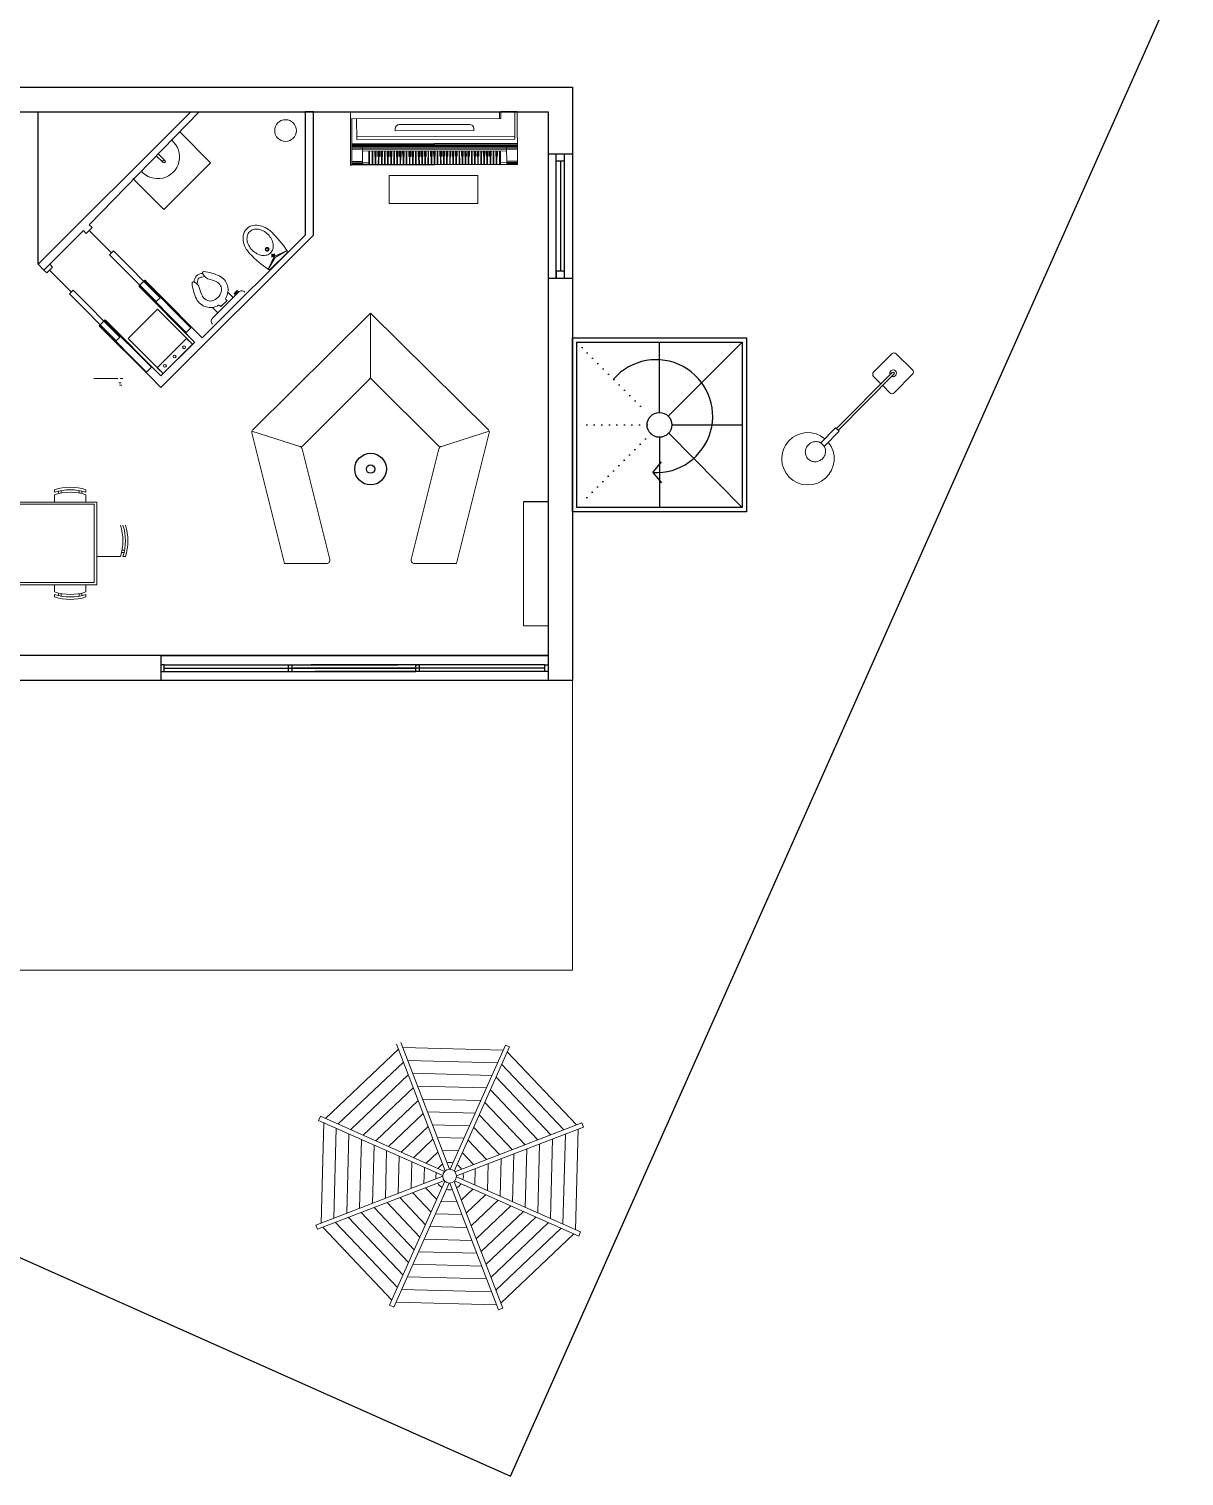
# Model space of a CAD drawing. Header units: inches. Extents: x 15 to 22798, y 21 to 21519.
# Drawn here: x 18609 to 20004, y 10128 to 11876 of the extents above; entities that cross this region are included whole.
import ezdxf

# ---------------------------------------------------------------- set-up
doc = ezdxf.new("R2010")
doc.units = ezdxf.units.IN
doc.header["$MEASUREMENT"] = 0
doc.linetypes.add('ACAD_ISO07W100', pattern=[3, 0, -3])
doc.layers.add('ARREDAMENTO', color=8, linetype='Continuous', lineweight=13)
doc.layers.add('INFISSI', color=4, linetype='Continuous')
doc.styles.add('ARCH', font='txt')
doc.styles.get("Standard").update_dxf_attribs({"font": 'Arial.ttf'})

# ---------------------------------------------------------------- blocks, each defined once
blk = doc.blocks.new('15PTOI06')
for p, q in [((8, 8.5), (8, -8.5)), ((11.5, 5), (8, 5)), ((9, 2), (9.765178, 2)), ((9, -2), (9, 2)), ((23.431562, 2.5), (24.727861, 2.5)), ((24.931034, 1.327586), (24.062054, 2.5)), ((11.5, -5), (8, -5)), ((9, -6.5), (8.5, -6.5)), ((8.5, -6.5), (8.5, -8)), ((9.765178, -2), (9, -2)), ((9, -8.5), (9, -6.5)), ((23.431562, -2.5), (24.690476, -2.5)), ((24.931034, -1.327586), (24.062054, -2.5)), ((8.5, -8), (8, -8)), ((8, -8.5), (9, -8.5))]:
    blk.add_line(p, q)
for centre, radius, start, end in [((6, 8.5), 2, 0, 90), ((17.25, 0.65), 7.210062, 71.816347, 166.116636), ((12, -13.75), 22.534695, 51.265418, 70.559965), ((9.765178, 2.5), 0.5, 270, 346.116636), ((19.118098, 0), 6.118098, 147.797266, 212.202734), ((17.25, 0.65), 4.210062, 71.816347, 142.891702), ((12, -13.75), 19.534695, 57.937508, 70.559965), ((23.431562, 4.5), 2, 237.937508, 270), ((24.727861, 4.5), 2, 270, 314.939898), ((23.666667, 0), 1.833333, 313.602819, 46.397181), ((23.166667, 0), 3.833333, 313.602819, 46.397181), ((25.787408, 3.438228), 0.5, 314.939898, 51.265418), ((9.765178, -2.5), 0.5, 13.883364, 90), ((17.25, -0.65), 7.210062, 193.883364, 288.183653), ((17.25, -0.65), 4.210062, 217.108298, 288.183653), ((12, 13.75), 19.534695, 289.440035, 302.062492), ((12, 13.75), 22.534695, 289.440035, 308.665009), ((23.431562, -4.5), 2, 90, 122.062492), ((24.690476, -4.5), 2, 44.162471, 90), ((25.766527, -3.454957), 0.5, 308.665009, 44.162471), ((6, -8.5), 2, 270, 0)]:
    blk.add_arc(centre, radius, start, end)
at = {"style": 'ARCH'}
for tag, p, flags in [('ITEM', (0, -19.5), 3), ('ROOM_NUMBER', (0, -28.5), 1)]:
    blk.add_attdef(tag, p, '', height=6, dxfattribs=dict(at, flags=flags))
blk = doc.blocks.new('bidet')
at = {"layer": 'ARREDAMENTO'}
for p, q in [((18885.2, 11655.3), (18894, 11668.6)), ((18893.1, 11669.6), (18885.3, 11655.5)), ((18891.9, 11671), (18889.6, 11669)), ((18891.9, 11671), (18889.9, 11673.2)), ((18891.9, 11671), (18894.1, 11673)), ((18891.9, 11671), (18893.1, 11669.6)), ((18908, 11675.7), (18893.1, 11669.6)), ((18908.2, 11675.7), (18894, 11668.6))]:
    blk.add_line(p, q, dxfattribs=at)
for points in [[(18908.5, 11673.1), (18887.9, 11654.7, -0.353669), (18885.3, 11654.6, -0.060433), (18863.9, 11674.7, -0.07695), (18858.7, 11682.7, -0.086815), (18856.6, 11691, -0.105749), (18857.7, 11699.2, -0.125559), (18861.6, 11705, -0.125559), (18867.8, 11708.2, -0.105749), (18876.1, 11708.3, -0.086815), (18884, 11705.3, -0.07695), (18891.5, 11699.2, -0.060433), (18908.9, 11675.6, -0.353669)], [(18887, 11696.8, 0.075445), (18881.5, 11701.3, 0.085783), (18875.6, 11703.6, 0.10607), (18869.5, 11703.6, 0.126822), (18864.9, 11701.2, 0.126822), (18862.1, 11697, 0.10607), (18861.3, 11690.9, 0.085783), (18862.9, 11684.8, 0.075445), (18866.8, 11678.8, 0.075445), (18872.4, 11674.2, 0.085783), (18878.2, 11671.9, 0.10607), (18884.3, 11672, 0.126822), (18888.9, 11674.3, 0.126822), (18891.7, 11678.6, 0.10607), (18892.5, 11684.6, 0.085783), (18890.9, 11690.7, 0.075445)]]:
    blk.add_lwpolyline(points, format="xyb", close=True, dxfattribs=at)
for centre, radius in [((18884.9, 11678.8), 2.3), ((18884.9, 11678.8), 1.5), ((18891.9, 11671), 1.75)]:
    blk.add_circle(centre, radius, dxfattribs=at)
for centre, start, end in [((18908.3, 11674.7), 53.2036, 112.5022), ((18886.2, 11655.1), 150.8397, 210.1383)]:
    blk.add_arc(centre, 1, start, end, dxfattribs=at)
at = {"layer": 'ARREDAMENTO', "flags": 9}
blk.add_attdef('COPYRIGHT', (18899.5, 11662.4), '', height=0.0001, rotation=131.6709, dxfattribs=at)
blk = doc.blocks.new('lavabo')
at = {"layer": 'ARREDAMENTO'}
for p, q in [((19519.8, 11710.7), (19482.7, 11747.9)), ((19462.4, 11711.1), (19454.3, 11719.2)), ((19464.7, 11713.4), (19456.7, 11721.5)), ((19463.3, 11654.3), (19519.8, 11710.7)), ((19514.1, 11705), (19463.3, 11654.3)), ((19463.3, 11654.3), (19426.1, 11691.5))]:
    blk.add_line(p, q, dxfattribs=at)
blk.add_circle((19463.6, 11712.2), 1.64, dxfattribs=at)
blk.add_arc((19456.2, 11717.7), 26.2, 219.7119, 50.1032, dxfattribs=at)
blk = doc.blocks.new('lavatrice')
for p, q in [((18726.2, 11499.5), (18761.6, 11534.8)), ((18761.6, 11534.8), (18803.9, 11492.4)), ((18768.6, 11457), (18726.2, 11499.5)), ((18796.8, 11499.4), (18761.5, 11464.1)), ((18768.6, 11457), (18803.9, 11492.4)), ((18803.9, 11492.4), (18796.8, 11499.4)), ((18768.6, 11457), (18761.5, 11464.1))]:
    blk.add_line(p, q)
for centre in [(18793.8, 11488.8), (18770.7, 11466.3), (18782.4, 11477.6)]:
    blk.add_circle(centre, 1.72)
blk = doc.blocks.new('castipowah')
for p, q in [((19155.18, 11590.02), (19167.93, 11590.02)), ((19167.93, 11590.02), (19167.93, 11587.02)), ((19167.93, 11589.27), (19215.71, 11589.27)), ((19206.01, 11595.46), (19206.01, 11589.27)), ((19223.54, 11597.32), (19207.87, 11597.32)), ((19225.41, 11581.59), (19225.41, 11595.46)), ((19167.93, 11587.02), (19155.18, 11587.02)), ((19167.93, 11587.77), (19215.71, 11587.77)), ((19206.01, 11587.77), (19206.01, 11581.59)), ((19207.87, 11579.73), (19223.54, 11579.73))]:
    blk.add_line(p, q)
blk.add_lwpolyline([(19149.05, 11582.52, 0.095681), (19151.42, 11582.98, 0.097282), (19153.43, 11584.28, 0.099637), (19154.77, 11586.24, 0.101368), (19155.24, 11588.52, 0.101368), (19154.77, 11590.81, 0.099637), (19153.43, 11592.77, 0.097282), (19151.42, 11594.06, 0.095681), (19149.05, 11594.52, 0.095681), (19146.67, 11594.06, 0.097282), (19144.67, 11592.77, 0.099637), (19143.32, 11590.81, 0.101368), (19142.85, 11588.52, 0.101368), (19143.32, 11586.24, 0.099637), (19144.67, 11584.28, 0.097282), (19146.67, 11582.98, 0.095681)], format="xyb", close=True)
for centre, radius, start, end in [((19142.86, 11588.71), 15.83, 4.74073, 353.86714), ((19207.87, 11595.46), 1.86, 90, 180), ((19215.71, 11588.52), 2, 202.07842, 157.92158), ((19215.71, 11588.52), 0.75, 270, 90), ((19223.54, 11595.46), 1.86, 0, 90), ((19207.87, 11581.59), 1.86, 180, 270), ((19223.54, 11581.59), 1.86, 270, 0)]:
    blk.add_arc(centre, radius, start, end)
blk = doc.blocks.new('PIANO')
at = {"layer": 'ARREDAMENTO'}
for p, q in [((19609.7, 12388.9), (19554.2, 12356.6)), ((19555, 12355.3), (19603.1, 12383.4)), ((19584.5, 12365.6), (19606.1, 12378.2)), ((19693.8, 12227.9), (19602.4, 12384.7)), ((19701.1, 12232.1), (19609.7, 12388.9)), ((19671.7, 12191.9), (19571, 12364.6)), ((19673, 12192.6), (19572.2, 12365.4)), ((19673.9, 12193.1), (19573.2, 12365.9)), ((19674.6, 12193.5), (19573.9, 12366.3)), ((19675, 12193.7), (19574.2, 12366.5)), ((19574.6, 12366.7), (19675.3, 12194)), ((19676, 12194.3), (19575.3, 12367.1)), ((19676.9, 12194.9), (19576.2, 12367.7)), ((19677.5, 12195.2), (19576.8, 12368)), ((19677.9, 12195.5), (19577.2, 12368.2)), ((19680.7, 12200.6), (19584.5, 12365.6)), ((19683.8, 12202.3), (19587.6, 12367.3)), ((19554.2, 12356.6), (19555, 12355.3)), ((19555, 12355.3), (19655.7, 12182.5)), ((19555.6, 12355.7), (19656.3, 12182.9)), ((19562.6, 12344.7), (19556, 12355.9)), ((19563.2, 12345), (19556.6, 12356.3)), ((19567.7, 12339), (19557.3, 12356.7)), ((19565.1, 12346.2), (19558.6, 12357.4)), ((19581.2, 12355.5), (19561.5, 12344.1)), ((19579.8, 12346), (19565.9, 12337.9)), ((19580.3, 12345.1), (19566.4, 12337.1)), ((19581.8, 12342.5), (19567.9, 12334.5)), ((19582.1, 12341.9), (19568.3, 12333.8)), ((19576, 12352.5), (19663.6, 12202.2)), ((19578.1, 12336.1), (19569.8, 12331.2)), ((19578.4, 12335.4), (19570.2, 12330.6)), ((19580, 12332.8), (19571.7, 12328)), ((19580.3, 12332.2), (19572.1, 12327.4)), ((19581.8, 12329.6), (19573.6, 12324.8)), ((19582.2, 12328.9), (19574, 12324.1)), ((19589.3, 12329.6), (19575.5, 12321.5)), ((19589.7, 12328.9), (19575.9, 12320.9)), ((19583.3, 12339.8), (19577.8, 12336.6)), ((19577.8, 12336.6), (19578.5, 12336.3)), ((19577.8, 12336.6), (19578.8, 12334.9)), ((19578.5, 12336.3), (19583.7, 12339.3)), ((19578.5, 12336.3), (19578.8, 12335.6)), ((19578.8, 12335.6), (19584, 12338.7)), ((19584.3, 12338.1), (19578.8, 12334.9)), ((19578.8, 12335.6), (19578.8, 12334.9)), ((19585.2, 12336.6), (19579.6, 12333.4)), ((19579.6, 12333.4), (19580.6, 12331.6)), ((19579.6, 12333.4), (19580.4, 12333)), ((19580.4, 12333), (19585.5, 12336.1)), ((19580.4, 12333), (19580.7, 12332.4)), ((19586.2, 12334.9), (19580.6, 12331.6)), ((19580.7, 12332.4), (19580.6, 12331.6)), ((19580.7, 12332.4), (19585.9, 12335.4)), ((19587.1, 12333.4), (19581.5, 12330.1)), ((19582.5, 12328.4), (19581.5, 12330.1)), ((19582.2, 12329.8), (19581.5, 12330.1)), ((19582.2, 12329.8), (19587.4, 12332.8)), ((19582.6, 12329.2), (19582.2, 12329.8)), ((19588.1, 12331.6), (19582.5, 12328.4)), ((19582.5, 12328.4), (19582.6, 12329.2)), ((19582.6, 12329.2), (19587.8, 12332.2)), ((19590.9, 12326.9), (19585.3, 12323.6)), ((19585.3, 12323.6), (19586.3, 12321.9)), ((19585.3, 12323.6), (19586, 12323.3)), ((19586, 12323.3), (19591.2, 12326.3)), ((19591.9, 12325.2), (19586.3, 12321.9)), ((19586.4, 12322.7), (19591.6, 12325.7)), ((19592.8, 12323.7), (19587.2, 12320.4)), ((19617, 12330.7), (19619.2, 12332)), ((19664.9, 12248.6), (19617, 12330.7)), ((19626, 12330.2), (19668.8, 12256.7)), ((19585.6, 12323.1), (19577.4, 12318.3)), ((19586, 12322.4), (19577.8, 12317.6)), ((19587.5, 12319.9), (19579.3, 12315.1)), ((19587.9, 12319.2), (19579.7, 12314.4)), ((19595, 12319.9), (19581.2, 12311.8)), ((19595.4, 12319.2), (19581.5, 12311.2)), ((19591.3, 12313.4), (19583.1, 12308.6)), ((19591.7, 12312.7), (19583.4, 12307.9)), ((19593.2, 12310.1), (19584.9, 12305.3)), ((19593.6, 12309.5), (19585.3, 12304.7)), ((19586, 12323.3), (19586.4, 12322.7)), ((19586.4, 12322.7), (19586.3, 12321.9)), ((19595.1, 12306.9), (19586.8, 12302.1)), ((19588.2, 12318.7), (19587.2, 12320.4)), ((19587.9, 12320.1), (19587.2, 12320.4)), ((19595.4, 12306.2), (19587.2, 12301.4)), ((19587.9, 12320.1), (19593.1, 12323.1)), ((19588.3, 12319.4), (19587.9, 12320.1)), ((19593.8, 12321.9), (19588.2, 12318.7)), ((19588.2, 12318.7), (19588.3, 12319.4)), ((19588.3, 12319.4), (19593.5, 12322.5)), ((19602.5, 12306.9), (19588.7, 12298.9)), ((19602.9, 12306.3), (19589.1, 12298.2)), ((19596.6, 12317.2), (19591, 12313.9)), ((19591, 12313.9), (19592, 12312.2)), ((19591, 12313.9), (19591.7, 12313.6)), ((19591.7, 12313.6), (19596.9, 12316.6)), ((19591.7, 12313.6), (19592.1, 12313)), ((19597.6, 12315.4), (19592, 12312.2)), ((19592.1, 12313), (19592, 12312.2)), ((19592.1, 12313), (19597.3, 12316)), ((19598.4, 12313.9), (19592.9, 12310.7)), ((19592.9, 12310.7), (19593.6, 12310.4)), ((19592.9, 12310.7), (19593.9, 12308.9)), ((19593.6, 12310.4), (19598.8, 12313.4)), ((19593.6, 12310.4), (19594, 12309.7)), ((19599.5, 12312.2), (19593.9, 12308.9)), ((19594, 12309.7), (19593.9, 12308.9)), ((19594, 12309.7), (19599.1, 12312.7)), ((19600.3, 12310.7), (19594.8, 12307.4)), ((19595.5, 12307.1), (19594.8, 12307.4)), ((19595.8, 12305.7), (19594.8, 12307.4)), ((19595.5, 12307.1), (19600.7, 12310.2)), ((19595.8, 12306.5), (19595.5, 12307.1)), ((19595.8, 12306.5), (19601, 12309.5)), ((19601.3, 12309), (19595.8, 12305.7)), ((19595.8, 12305.7), (19595.8, 12306.5)), ((19598.8, 12300.4), (19590.6, 12295.6)), ((19599.2, 12299.8), (19591, 12295)), ((19600.7, 12297.2), (19592.5, 12292.4)), ((19601.1, 12296.5), (19592.9, 12291.7)), ((19608.2, 12297.2), (19594.4, 12289.1)), ((19608.6, 12296.5), (19594.8, 12288.5)), ((19604.5, 12290.7), (19596.3, 12285.9)), ((19604.9, 12290), (19596.7, 12285.2)), ((19604.1, 12304.2), (19598.5, 12301)), ((19598.5, 12301), (19599.2, 12300.7)), ((19598.5, 12301), (19599.5, 12299.2)), ((19599.2, 12300.7), (19604.4, 12303.7)), ((19599.2, 12300.7), (19599.6, 12300)), ((19605.1, 12302.5), (19599.5, 12299.2)), ((19599.6, 12300), (19599.5, 12299.2)), ((19599.6, 12300), (19604.8, 12303)), ((19606, 12301), (19600.4, 12297.7)), ((19601.1, 12297.4), (19600.4, 12297.7)), ((19601.4, 12296), (19600.4, 12297.7)), ((19601.1, 12297.4), (19606.3, 12300.4)), ((19601.5, 12296.8), (19601.1, 12297.4)), ((19607, 12299.2), (19601.4, 12296)), ((19601.4, 12296), (19601.5, 12296.8)), ((19601.5, 12296.8), (19606.7, 12299.8)), ((19609.8, 12294.5), (19604.2, 12291.2)), ((19604.2, 12291.2), (19605.2, 12289.5)), ((19604.2, 12291.2), (19604.9, 12290.9)), ((19604.9, 12290.9), (19610.1, 12294)), ((19604.9, 12290.9), (19605.3, 12290.3)), ((19610.8, 12292.8), (19605.2, 12289.5)), ((19605.3, 12290.3), (19605.2, 12289.5)), ((19605.3, 12290.3), (19610.5, 12293.3)), ((19611.7, 12291.3), (19606.1, 12288)), ((19606.8, 12287.7), (19612, 12290.7)), ((19612.7, 12289.5), (19607.1, 12286.3)), ((19607.2, 12287), (19612.4, 12290.1)), ((19606.4, 12287.5), (19598.2, 12282.7)), ((19606.8, 12286.8), (19598.5, 12282)), ((19608.3, 12284.2), (19600.1, 12279.4)), ((19608.7, 12283.6), (19600.4, 12278.8)), ((19615.8, 12284.2), (19601.9, 12276.2)), ((19616.1, 12283.6), (19602.3, 12275.5)), ((19612.1, 12277.7), (19603.8, 12272.9)), ((19612.4, 12277.1), (19604.2, 12272.3)), ((19614, 12274.5), (19605.7, 12269.7)), ((19606.1, 12288), (19606.8, 12287.7)), ((19606.1, 12288), (19607.1, 12286.3)), ((19614.3, 12273.9), (19606.1, 12269)), ((19606.8, 12287.7), (19607.2, 12287)), ((19607.2, 12287), (19607.1, 12286.3)), ((19621.4, 12274.5), (19607.6, 12266.5)), ((19613.6, 12288), (19608, 12284.8)), ((19608.7, 12284.5), (19608, 12284.8)), ((19609, 12283), (19608, 12284.8)), ((19621.8, 12273.9), (19608, 12265.8)), ((19608.7, 12284.5), (19613.9, 12287.5)), ((19609.1, 12283.8), (19608.7, 12284.5)), ((19614.6, 12286.3), (19609, 12283)), ((19609, 12283), (19609.1, 12283.8)), ((19609.1, 12283.8), (19614.3, 12286.8)), ((19617.3, 12281.5), (19611.8, 12278.3)), ((19611.8, 12278.3), (19612.5, 12278)), ((19611.8, 12278.3), (19612.8, 12276.6)), ((19612.5, 12278), (19617.7, 12281)), ((19612.5, 12278), (19612.8, 12277.3)), ((19612.8, 12277.3), (19618, 12280.3)), ((19618.3, 12279.8), (19612.8, 12276.6)), ((19612.8, 12277.3), (19612.8, 12276.6)), ((19619.2, 12278.3), (19613.6, 12275)), ((19614.4, 12274.7), (19613.6, 12275)), ((19614.6, 12273.3), (19613.6, 12275)), ((19614.4, 12274.7), (19619.5, 12277.8)), ((19614.7, 12274.1), (19614.4, 12274.7)), ((19620.2, 12276.6), (19614.6, 12273.3)), ((19614.6, 12273.3), (19614.7, 12274.1)), ((19614.7, 12274.1), (19619.9, 12277.1)), ((19623, 12271.8), (19617.4, 12268.6)), ((19618.1, 12268.3), (19623.3, 12271.3)), ((19617.7, 12268), (19609.5, 12263.2)), ((19618.1, 12267.4), (19609.9, 12262.6)), ((19619.6, 12264.8), (19611.4, 12260)), ((19620, 12264.1), (19611.8, 12259.3)), ((19621.5, 12261.5), (19613.3, 12256.7)), ((19621.9, 12260.9), (19613.7, 12256.1)), ((19629, 12261.6), (19615.2, 12253.5)), ((19629.4, 12260.9), (19615.5, 12252.9)), ((19625.3, 12255.1), (19617.1, 12250.3)), ((19617.4, 12268.6), (19618.4, 12266.8)), ((19617.4, 12268.6), (19618.1, 12268.3)), ((19625.7, 12254.4), (19617.4, 12249.6)), ((19618.1, 12268.3), (19618.5, 12267.6)), ((19624, 12270.1), (19618.4, 12266.8)), ((19618.5, 12267.6), (19618.4, 12266.8)), ((19618.5, 12267.6), (19623.7, 12270.6)), ((19624.9, 12268.6), (19619.3, 12265.3)), ((19619.3, 12265.3), (19620, 12265)), ((19619.3, 12265.3), (19620.3, 12263.6)), ((19620, 12265), (19625.2, 12268)), ((19620, 12265), (19620.4, 12264.4)), ((19625.9, 12266.8), (19620.3, 12263.6)), ((19620.4, 12264.4), (19620.3, 12263.6)), ((19620.4, 12264.4), (19625.6, 12267.4)), ((19626.8, 12265.3), (19621.2, 12262.1)), ((19621.9, 12261.8), (19621.2, 12262.1)), ((19622.2, 12260.4), (19621.2, 12262.1)), ((19621.9, 12261.8), (19627.1, 12264.8)), ((19622.3, 12261.1), (19621.9, 12261.8)), ((19627.8, 12263.6), (19622.2, 12260.4)), ((19622.2, 12260.4), (19622.3, 12261.1)), ((19622.3, 12261.1), (19627.5, 12264.1)), ((19630.6, 12258.9), (19625, 12255.6)), ((19625, 12255.6), (19625.7, 12255.3)), ((19625, 12255.6), (19626, 12253.9)), ((19625.7, 12255.3), (19630.9, 12258.3)), ((19625.7, 12255.3), (19626.1, 12254.6)), ((19631.6, 12257.1), (19626, 12253.9)), ((19626.1, 12254.6), (19626, 12253.9)), ((19626.1, 12254.6), (19631.3, 12257.7)), ((19632.4, 12255.6), (19626.9, 12252.4)), ((19627.6, 12252.1), (19632.8, 12255.1)), ((19633.5, 12253.9), (19627.9, 12250.6)), ((19628, 12251.4), (19633.1, 12254.4)), ((19627.2, 12251.8), (19618.9, 12247)), ((19627.6, 12251.2), (19619.3, 12246.4)), ((19634.7, 12251.8), (19620.8, 12243.8)), ((19635, 12251.2), (19621.2, 12243.1)), ((19631, 12245.3), (19622.7, 12240.5)), ((19631.3, 12244.7), (19623.1, 12239.9)), ((19632.8, 12242.1), (19624.6, 12237.3)), ((19633.2, 12241.5), (19625, 12236.7)), ((19634.7, 12238.9), (19626.5, 12234.1)), ((19627.6, 12252.1), (19626.9, 12252.4)), ((19627.9, 12250.6), (19626.9, 12252.4)), ((19635.1, 12238.2), (19626.9, 12233.4)), ((19628, 12251.4), (19627.6, 12252.1)), ((19627.9, 12250.6), (19628, 12251.4)), ((19642.2, 12238.9), (19628.4, 12230.8)), ((19642.6, 12238.2), (19628.8, 12230.2)), ((19636.2, 12249.1), (19630.6, 12245.9)), ((19630.6, 12245.9), (19631.6, 12244.2)), ((19630.6, 12245.9), (19631.4, 12245.6)), ((19631.4, 12245.6), (19636.5, 12248.6)), ((19631.4, 12245.6), (19631.7, 12244.9)), ((19637.2, 12247.4), (19631.6, 12244.2)), ((19631.7, 12244.9), (19631.6, 12244.2)), ((19631.7, 12244.9), (19636.9, 12248)), ((19638.1, 12245.9), (19632.5, 12242.6)), ((19632.5, 12242.6), (19633.2, 12242.3)), ((19632.5, 12242.6), (19633.5, 12240.9)), ((19633.2, 12242.3), (19638.4, 12245.4)), ((19633.2, 12242.3), (19633.6, 12241.7)), ((19639.1, 12244.2), (19633.5, 12240.9)), ((19633.6, 12241.7), (19633.5, 12240.9)), ((19633.6, 12241.7), (19638.8, 12244.7)), ((19640, 12242.7), (19634.4, 12239.4)), ((19635.1, 12239.1), (19634.4, 12239.4)), ((19635.4, 12237.7), (19634.4, 12239.4)), ((19635.1, 12239.1), (19640.3, 12242.1)), ((19635.5, 12238.4), (19635.1, 12239.1)), ((19641, 12240.9), (19635.4, 12237.7)), ((19635.4, 12237.7), (19635.5, 12238.4)), ((19635.5, 12238.4), (19640.7, 12241.5)), ((19643.8, 12236.2), (19638.2, 12232.9)), ((19664.9, 12248.6), (19667, 12249.9)), ((19638.5, 12232.4), (19630.3, 12227.6)), ((19638.9, 12231.7), (19630.6, 12226.9)), ((19640.4, 12229.1), (19632.2, 12224.3)), ((19640.8, 12228.5), (19632.5, 12223.7)), ((19647.9, 12229.2), (19634, 12221.1)), ((19648.2, 12228.5), (19634.4, 12220.5)), ((19644.2, 12222.7), (19635.9, 12217.9)), ((19644.6, 12222), (19636.3, 12217.2)), ((19646.1, 12219.4), (19637.8, 12214.6)), ((19638.2, 12232.9), (19638.9, 12232.6)), ((19638.2, 12232.9), (19639.2, 12231.2)), ((19646.4, 12218.8), (19638.2, 12214)), ((19638.9, 12232.6), (19644.1, 12235.6)), ((19638.9, 12232.6), (19639.3, 12232)), ((19644.8, 12234.5), (19639.2, 12231.2)), ((19639.3, 12232), (19639.2, 12231.2)), ((19639.3, 12232), (19644.5, 12235)), ((19645.7, 12232.9), (19640.1, 12229.7)), ((19640.8, 12229.4), (19640.1, 12229.7)), ((19641.1, 12228), (19640.1, 12229.7)), ((19640.8, 12229.4), (19646, 12232.4)), ((19641.2, 12228.7), (19640.8, 12229.4)), ((19646.7, 12231.2), (19641.1, 12228)), ((19641.1, 12228), (19641.2, 12228.7)), ((19641.2, 12228.7), (19646.4, 12231.8)), ((19649.4, 12226.5), (19643.9, 12223.2)), ((19643.9, 12223.2), (19644.9, 12221.5)), ((19643.9, 12223.2), (19644.6, 12222.9)), ((19644.6, 12222.9), (19649.8, 12225.9)), ((19644.6, 12222.9), (19645, 12222.3)), ((19650.5, 12224.7), (19644.9, 12221.5)), ((19645, 12222.3), (19644.9, 12221.5)), ((19645, 12222.3), (19650.1, 12225.3)), ((19651.3, 12223.2), (19645.7, 12220)), ((19645.7, 12220), (19646.5, 12219.7)), ((19645.7, 12220), (19646.8, 12218.2)), ((19646.5, 12219.7), (19651.6, 12222.7)), ((19646.5, 12219.7), (19646.8, 12219)), ((19646.8, 12219), (19652, 12222)), ((19652.3, 12221.5), (19646.8, 12218.2)), ((19646.8, 12219), (19646.8, 12218.2)), ((19653.2, 12220), (19647.6, 12216.7)), ((19648.4, 12216.4), (19653.5, 12219.4)), ((19648.7, 12215.8), (19653.9, 12218.8)), ((19693, 12229.2), (19700.4, 12233.4)), ((19693.8, 12227.9), (19701.1, 12232.1)), ((19709.7, 12217.4), (19701.1, 12232.1)), ((19648, 12216.2), (19639.7, 12211.4)), ((19648.3, 12215.5), (19640.1, 12210.7)), ((19655.4, 12216.2), (19641.6, 12208.1)), ((19655.8, 12215.6), (19642, 12207.5)), ((19651.7, 12209.7), (19643.5, 12204.9)), ((19652.1, 12209.1), (19643.9, 12204.3)), ((19659.2, 12209.7), (19645.4, 12201.7)), ((19646, 12200.6), (19659.8, 12208.6)), ((19648.4, 12216.4), (19647.6, 12216.7)), ((19648.6, 12215), (19647.6, 12216.7)), ((19647.7, 12201.6), (19658.1, 12183.9)), ((19648.7, 12215.8), (19648.4, 12216.4)), ((19654.2, 12218.3), (19648.6, 12215)), ((19648.6, 12215), (19648.7, 12215.8)), ((19649.2, 12193.7), (19668.8, 12205.2)), ((19657, 12213.5), (19651.4, 12210.2)), ((19651.4, 12210.2), (19652.1, 12209.9)), ((19651.4, 12210.2), (19652.4, 12208.5)), ((19652.1, 12209.9), (19657.3, 12213)), ((19652.1, 12209.9), (19652.5, 12209.3)), ((19658, 12211.8), (19652.4, 12208.5)), ((19652.5, 12209.3), (19652.4, 12208.5)), ((19652.5, 12209.3), (19657.7, 12212.3)), ((19655.7, 12182.5), (19711.2, 12214.9)), ((19680.7, 12200.6), (19709.7, 12217.4)), ((19709.7, 12217.4), (19711.2, 12214.9)), ((19650.2, 12194.4), (19656.8, 12183.1)), ((19650.8, 12194.7), (19657.4, 12183.5)), ((19652.8, 12195.8), (19659.3, 12184.6))]:
    blk.add_line(p, q, dxfattribs=at)
for centre, start, end in [((19621.7, 12327.6), 30.2429, 120.2429), ((19664.5, 12254.2), 300.2429, 30.2429)]:
    blk.add_arc(centre, 5, start, end, dxfattribs=at)

msp = doc.modelspace()

# ---------------------------------------------------------------- linework, layer by layer
for p, q in [((18620.1, 11591.7), (18620.1, 11775.7)), ((18620.1, 11591.7), (18797.5, 11768.7)), ((18665.7, 11775.9), (18665.7, 11775.9)), ((18814.6, 11775.7), (18682.1, 11639.4)), ((18797.5, 11768.7), (18804.6, 11775.7)), ((18804.6, 11775.7), (18814.6, 11775.7)), ((18953, 11775.7), (18943, 11775.7)), ((18943, 11775.7), (18943, 11627)), ((18953, 11626.9), (18953, 11775.7)), ((19046.3, 11775.7), (19236.5, 11775.7)), ((19236.5, 11725), (19265.8, 11725)), ((19236.5, 11725), (19236.5, 11575)), ((18627.2, 11584.5), (18675.1, 11632.3)), ((18685.5, 11636), (18678.4, 11629)), ((18708.9, 11605.4), (18681.9, 11632.5)), ((18685.5, 11636), (18682.1, 11639.4)), ((18682.1, 11639.4), (18685.5, 11636)), ((18682.1, 11639.4), (18685.5, 11636)), ((18768.5, 11442.9), (18953, 11626.9)), ((18943, 11627), (18818.4, 11502.8)), ((18627.1, 11584.6), (18620.1, 11591.7)), ((18634.3, 11591.6), (18637.7, 11588.3)), ((18630.6, 11581.2), (18627.1, 11584.6)), ((18637.7, 11588.3), (18630.6, 11581.2)), ((18660.4, 11558.1), (18634.1, 11584.7)), ((18749, 11572.3), (18741.9, 11565.3)), ((18816.4, 11504.7), (18749, 11572.3)), ((18749, 11572.3), (18818.4, 11502.8)), ((18749, 11572.3), (18751.2, 11570.1)), ((19236.5, 11575), (19265.8, 11575)), ((18741.9, 11565.3), (18759.7, 11547.4)), ((18748.3, 11571.6), (18742.6, 11566)), ((18742.6, 11566), (18799.1, 11509.3)), ((18744.1, 11563), (18800.6, 11506.4)), ((18804.8, 11515), (18748.3, 11571.6)), ((18766.8, 11554.5), (18759.8, 11561.5)), ((18772.3, 11549), (18809.4, 11511.8)), ((18701.2, 11524.5), (18694.1, 11517.5)), ((18700.5, 11523.8), (18694.8, 11518.2)), ((18757, 11467.2), (18700.5, 11523.8)), ((18701.2, 11524.5), (18768.6, 11457)), ((18754.6, 11456.8), (18694.1, 11517.5)), ((18694.8, 11518.2), (18751.3, 11461.5)), ((18799.1, 11509.3), (18804.8, 11515)), ((18802, 11512.1), (18799.1, 11509.3)), ((18768.6, 11457), (18809.4, 11497.6)), ((19270.8, 11497.7), (19470.8, 11497.7)), ((19270.8, 11297.7), (19270.8, 11497.7)), ((19370.8, 11412.7), (19370.8, 11497.7)), ((19381.4, 11408.3), (19470.8, 11497.7)), ((19470.8, 11497.7), (19470.8, 11297.7)), ((18751.3, 11461.5), (18757, 11467.2)), ((18754.2, 11464.4), (18751.3, 11461.5)), ((18754.6, 11456.8), (18768.5, 11442.9)), ((19385.8, 11397.7), (19470.8, 11397.7)), ((19370.8, 11382.7), (19370.8, 11297.7)), ((19382, 11387.7), (19470.8, 11297.7)), ((19362.9, 11340.2), (19373.1, 11352.9)), ((19362.9, 11340.2), (19373.1, 11327.5)), ((19236.5, 11304.8), (19206.5, 11304.8)), ((19470.8, 11297.7), (19270.8, 11297.7)), ((18768.6, 11119), (18768.6, 11088.8)), ((18768.6, 11119), (19236.5, 11119)), ((19236.5, 11119), (19236.5, 11088.8)), ((18768.6, 11107.9), (18768.6, 11099.9))]:
    msp.add_line(p, q)
at = {"linetype": 'ACAD_ISO07W100', "ltscale": 3}
for p, q in [((19270.8, 11497.7), (19360.1, 11408.2)), ((19355.8, 11397.7), (19270.8, 11397.7)), ((19360.2, 11387.1), (19270.8, 11297.7))]:
    msp.add_line(p, q, dxfattribs=at)
for points in [[(17363.9, 10941.4), (19191, 10127.9), (20004.5, 11955), (18177.4, 12768.5)], [(18711.2, 11607.7), (18767.5, 11551.1), (18763, 11546.6), (18706.6, 11603.1)], [(18662.7, 11560.4), (18719.1, 11503.8), (18714.5, 11499.3), (18658.1, 11555.8)]]:
    msp.add_lwpolyline(points, close=True)
for points in [[(18459.3, 11805.6), (19265.8, 11805.6), (19265.8, 11088.8), (17959.3, 11088.8), (17959.3, 11805.6), (18369.3, 11805.6)], [(18459.3, 11775.7), (19236.5, 11775.7), (19236.5, 11119), (17990, 11119), (17990, 11775.7), (18369.3, 11775.7)], [(18678.4, 11629), (18675.1, 11632.3)], [(18809.3, 11497.7), (18741.9, 11565.3)], [(19265.8, 11497.7), (19265.8, 11502.7), (19475.8, 11502.7), (19475.8, 11292.7), (19265.8, 11292.7), (19265.8, 11497.7)]]:
    msp.add_lwpolyline(points)
for centre, radius in [((19370.8, 11397.7), 15), ((19021.8, 11344.2), 19.1), ((19021.8, 11344.2), 5)]:
    msp.add_circle(centre, radius)
msp.add_arc((19366.9, 11408.2), 68.2, 266.7012, 138.9865)
at = {"layer": 'ARREDAMENTO'}
for p, q in [((18879.4, 11391.7), (19021.8, 11532.4)), ((19164.2, 11391.7), (19021.8, 11532.4)), ((19021.8, 11455.8), (19021.8, 11532.4)), ((18716.4, 11453.6), (18687.7, 11453.6)), ((18722.4, 11453.6), (18719.4, 11453.6)), ((18940.3, 11372.6), (19020.6, 11452.9)), ((19103.3, 11372.6), (19022.9, 11452.9)), ((18717.7, 11448.6), (18720.7, 11448.6)), ((18721.4, 11445.6), (18718.4, 11445.6)), ((18878.3, 11389.9), (18936.3, 11371.6)), ((18917.8, 11230.1), (18878.3, 11387.9)), ((19107.3, 11371.6), (19165.2, 11389.9)), ((19125.8, 11230.1), (19165.2, 11387.9)), ((18972.5, 11235.1), (18939.1, 11368.7)), ((19071, 11235.1), (19104.4, 11368.7)), ((18640, 11316.2), (18640, 11319.2)), ((18640, 11313.2), (18640, 11304.5)), ((18645, 11314.6), (18645, 11317.6)), ((18648, 11318.2), (18648, 11315.2)), ((18670, 11318.2), (18670, 11315.2)), ((18673, 11314.6), (18673, 11317.6)), ((18678, 11319.2), (18678, 11316.2)), ((18678, 11313.2), (18678, 11304.5)), ((18519.6, 11304.5), (18691, 11304.5)), ((18522.4, 11301.7), (18688.1, 11301.7)), ((18688.1, 11207.4), (18688.1, 11301.7)), ((18691, 11204.5), (18691, 11304.5)), ((18721.1, 11243.5), (18724.1, 11243.5)), ((18724.7, 11246.5), (18721.7, 11246.5)), ((18719.7, 11238.5), (18691, 11238.5)), ((18725.7, 11238.5), (18722.7, 11238.5)), ((18917.8, 11230.1), (18968.7, 11230.1)), ((19074.9, 11230.1), (19125.8, 11230.1)), ((18688.1, 11207.4), (18522.4, 11207.4)), ((18691, 11204.5), (18519.6, 11204.5)), ((18640, 11195.9), (18640, 11204.5)), ((18640, 11192.9), (18640, 11189.9)), ((18645, 11194.5), (18645, 11191.5)), ((18648, 11190.8), (18648, 11193.8)), ((18670, 11190.8), (18670, 11193.8)), ((18673, 11194.5), (18673, 11191.5)), ((18678, 11195.9), (18678, 11204.5)), ((18678, 11189.9), (18678, 11192.9)), ((19265.8, 10738.8), (19265.8, 11088.8)), ((19265.8, 11058.8), (19265.8, 11078.8)), ((19265.8, 11038.8), (19265.8, 11058.8)), ((19265.8, 11018.8), (19265.8, 11038.8)), ((19265.8, 10998.8), (19265.8, 11018.8)), ((19265.8, 10978.8), (19265.8, 10998.8)), ((19265.8, 10958.8), (19265.8, 10978.8)), ((19265.8, 10938.8), (19265.8, 10958.8)), ((19265.8, 10918.8), (19265.8, 10938.8)), ((19265.8, 10898.8), (19265.8, 10918.8)), ((19265.8, 10878.8), (19265.8, 10898.8)), ((19265.8, 10858.8), (19265.8, 10878.8)), ((19265.8, 10838.8), (19265.8, 10858.8)), ((19265.8, 10818.8), (19265.8, 10838.8)), ((19265.8, 10798.8), (19265.8, 10818.8)), ((19265.8, 10778.8), (19265.8, 10798.8)), ((19265.8, 10758.8), (19265.8, 10778.8)), ((19265.8, 10738.8), (19265.8, 10758.8)), ((17959.3, 10738.8), (19265.8, 10738.8))]:
    msp.add_line(p, q, dxfattribs=at)
at = {"layer": 'ARREDAMENTO', "linetype": 'Continuous'}
for p, q in [((19053.1, 10649.8), (19111.9, 10496.5)), ((19058.3, 10651.8), (19117.1, 10498.5)), ((19182, 10642.3), (19060.7, 10645.5)), ((19184.7, 10648.4), (19118, 10498.5)), ((19189.8, 10646.2), (19123, 10496.2)), ((19189.8, 10646.2), (19184.7, 10648.4)), ((19055.5, 10643.5), (18967.4, 10560)), ((18982.6, 10553.2), (19061.4, 10628)), ((19066.6, 10630), (19175.2, 10627.1)), ((19270.6, 10552), (19187.1, 10640.1)), ((18997.8, 10546.4), (19067.4, 10612.4)), ((19072.6, 10614.4), (19168.5, 10611.9)), ((19180.3, 10624.9), (19255.1, 10546.1)), ((19013, 10539.6), (19073.4, 10596.9)), ((19078.5, 10598.9), (19161.7, 10596.7)), ((19166.8, 10594.5), (19224, 10534.1)), ((19173.5, 10609.7), (19239.5, 10540.1)), ((19028.2, 10532.9), (19079.3, 10581.4)), ((19084.5, 10583.3), (19154.9, 10581.5)), ((19160, 10579.2), (19208.5, 10528.2)), ((18961.3, 10562.7), (18959, 10557.6)), ((18961.3, 10562.7), (19111.3, 10495.9)), ((19043.5, 10526.1), (19085.3, 10565.8)), ((19090.5, 10567.8), (19148.1, 10566.3)), ((19153.2, 10564), (19192.9, 10522.2)), ((18959, 10557.6), (19109, 10490.8)), ((18965.2, 10554.9), (18962, 10433.5)), ((18977.5, 10439.5), (18980.4, 10548.1)), ((18993.1, 10445.5), (18995.6, 10541.4)), ((19058.7, 10519.3), (19091.3, 10550.3)), ((19096.4, 10552.3), (19141.4, 10551.1)), ((19276.9, 10554.4), (19123.6, 10495.6)), ((19278.9, 10549.2), (19125.6, 10490.4)), ((19146.4, 10548.8), (19177.4, 10516.2)), ((19257.1, 10540.9), (19254.2, 10432.3)), ((19269.4, 10425.5), (19272.6, 10546.8)), ((19278.9, 10549.2), (19276.9, 10554.4)), ((19008.6, 10451.4), (19010.8, 10534.6)), ((19024.1, 10457.4), (19026, 10527.8)), ((19073.9, 10512.6), (19097.2, 10534.7)), ((19102.4, 10536.7), (19134.6, 10535.9)), ((19139.7, 10533.6), (19161.9, 10510.3)), ((19210.5, 10523), (19208.6, 10452.6)), ((19226, 10528.9), (19223.8, 10445.8)), ((19241.5, 10534.9), (19239, 10439)), ((19039.7, 10463.4), (19041.2, 10521)), ((19055.2, 10469.3), (19056.4, 10514.3)), ((19070.8, 10475.3), (19071.6, 10507.5)), ((19089.1, 10505.8), (19103.2, 10519.2)), ((19108.4, 10521.2), (19127.8, 10520.7)), ((19132.9, 10518.4), (19146.3, 10504.3)), ((19179.4, 10511), (19178.2, 10466.1)), ((19194.9, 10517), (19193.4, 10459.3)), ((18955.7, 10431.1), (19109, 10490)), ((19086.3, 10481.3), (19086.8, 10500.7)), ((19275.6, 10422.8), (19125.6, 10489.5)), ((19148.3, 10499.1), (19147.8, 10479.7)), ((19163.8, 10505.1), (19163, 10472.9)), ((18957.7, 10426), (19111, 10484.8)), ((19044.8, 10334.2), (19111.6, 10484.2)), ((19049.9, 10331.9), (19116.6, 10481.9)), ((19101.7, 10462), (19088.3, 10476.1)), ((19176.3, 10328.6), (19117.5, 10481.9)), ((19181.5, 10330.6), (19122.7, 10483.9)), ((19273.3, 10417.7), (19123.3, 10484.5)), ((19145.5, 10474.6), (19131.4, 10461.2)), ((19081.4, 10416.3), (19041.7, 10458.2)), ((19088.2, 10431.5), (19057.2, 10464.2)), ((19094.9, 10446.8), (19072.8, 10470.1)), ((19126.2, 10459.2), (19106.8, 10459.7)), ((19160.7, 10467.8), (19137.4, 10445.6)), ((19175.9, 10461), (19143.3, 10430.1)), ((19191.2, 10454.3), (19149.3, 10414.6)), ((19061.1, 10370.7), (18995.1, 10440.3)), ((19067.8, 10385.9), (19010.6, 10446.3)), ((19074.6, 10401.1), (19026.1, 10452.2)), ((19132.2, 10443.7), (19100, 10444.5)), ((19206.4, 10447.5), (19155.3, 10399)), ((19221.6, 10440.7), (19161.2, 10383.5)), ((18955.7, 10431.1), (18957.7, 10426)), ((18964, 10428.4), (19047.5, 10340.3)), ((19054.3, 10355.5), (18979.5, 10434.3)), ((19138.2, 10428.1), (19093.2, 10429.3)), ((19236.8, 10434), (19167.2, 10367.9)), ((19252, 10427.2), (19173.2, 10352.4)), ((19179.1, 10336.9), (19267.2, 10420.4)), ((19273.3, 10417.7), (19275.6, 10422.8)), ((19144.1, 10412.6), (19086.5, 10414.1)), ((19156.1, 10381.5), (19072.9, 10383.7)), ((19150.1, 10397), (19079.7, 10398.9)), ((19162, 10366), (19066.1, 10368.5)), ((19168, 10350.4), (19059.4, 10353.3)), ((19049.9, 10331.9), (19044.8, 10334.2)), ((19044.8, 10334.2), (19049.9, 10331.9)), ((19052.6, 10338.1), (19173.9, 10334.9)), ((19176.3, 10328.6), (19181.5, 10330.6))]:
    msp.add_line(p, q, dxfattribs=at)
at = {"layer": 'ARREDAMENTO'}
for points in [[(19044.4, 11698.8), (19151.3, 11698.8), (19151.3, 11665), (19044.4, 11665)], [(19206.5, 11154.8), (19236.5, 11154.8), (19236.5, 11304.8), (19206.5, 11304.8)]]:
    msp.add_lwpolyline(points, close=True, dxfattribs=at)
msp.add_circle((18919.1, 11753.1), 13.1, dxfattribs=at)
at = {"layer": 'ARREDAMENTO', "linetype": 'Continuous'}
msp.add_circle((19117.3, 10490.2), 8.32, dxfattribs=at)
at = {"layer": 'ARREDAMENTO'}
for centre, radius, start, end in [((19017.8, 11455.8), 4, 315, 0), ((19025.8, 11455.8), 4, 180, 225), ((18882.2, 11388.9), 4, 135, 194.0362), ((19161.3, 11388.9), 4, 345.9638, 45), ((18937.5, 11375.5), 4, 252.4744, 315), ((18935.2, 11367.8), 4, 14.0362, 72.4744), ((19106.1, 11375.5), 4, 225, 287.5256), ((19108.3, 11367.8), 4, 107.5256, 165.9638), ((18659, 11260.6), 61.7, 72.0547, 107.9453), ((18659, 11257.6), 61.7, 72.0547, 107.9453), ((18659, 11254.6), 61.7, 72.0547, 107.9453), ((18661, 11257.5), 61.7, 342.0547, 17.9453), ((18664, 11257.5), 61.7, 342.0547, 17.9453), ((18667, 11257.5), 61.7, 342.0547, 17.9453), ((18968.7, 11234.1), 4, 270, 14.0362), ((19074.9, 11234.1), 4, 165.9638, 270), ((18659, 11254.5), 61.7, 252.0547, 287.9453), ((18659, 11251.5), 61.7, 252.0547, 287.9453), ((18659, 11248.5), 61.7, 252.0547, 287.9453)]:
    msp.add_arc(centre, radius, start, end, dxfattribs=at)
at = {"layer": 'ARREDAMENTO', "linetype": 'Continuous'}
for start, end in [(75.594, 101.4055), (165.594, 191.4056), (120.594, 146.4055), (30.5941, 56.4056), (345.5941, 11.4055), (210.594, 236.4055), (255.5941, 281.4055), (300.594, 326.4057)]:
    msp.add_arc((19117.3, 10490.2), 16.6, start, end, dxfattribs=at)
at = {"layer": 'INFISSI'}
for p, q in [((19246.1, 11575), (19246.1, 11725)), ((19246.1, 11716.7), (19246.1, 11725)), ((19246.1, 11716.7), (19256.1, 11716.7)), ((19251.1, 11716.7), (19251.1, 11583.2)), ((19256.1, 11575), (19256.1, 11725)), ((19256.1, 11583.2), (19246.1, 11583.2)), ((19246.1, 11582.6), (19246.1, 11575)), ((18772.6, 11107.9), (18768.6, 11107.9)), ((18768.6, 11099.9), (18772.6, 11099.9)), ((18772.6, 11103.9), (18772.6, 11107.9)), ((18772.6, 11107.9), (19054.9, 11107.9)), ((18772.6, 11099.9), (18772.6, 11103.9)), ((18772.6, 11103.9), (19076.2, 11103.9)), ((18772.6, 11103.9), (18772.6, 11103.7)), ((18772.6, 11103.7), (19074.6, 11103.7)), ((18772.6, 11099.9), (19050.2, 11099.9)), ((18772.6, 11099.9), (18922.6, 11099.9)), ((18922.6, 11099.9), (18922.6, 11107.9)), ((18922.6, 11107.9), (18926.6, 11107.9)), ((18926.6, 11107.9), (18926.6, 11099.9)), ((18926.6, 11099.9), (19076.6, 11099.9)), ((19232.5, 11103.9), (18928.8, 11103.9)), ((19232.5, 11103.7), (18930.5, 11103.7)), ((19232.5, 11107.9), (18950.2, 11107.9)), ((19232.5, 11099.9), (18954.8, 11099.9)), ((19076.6, 11099.9), (19076.6, 11107.9)), ((19076.6, 11107.9), (19080.6, 11107.9)), ((19080.6, 11107.9), (19080.6, 11099.9)), ((19232.5, 11103.9), (19232.5, 11107.9)), ((19232.5, 11107.9), (19236.5, 11107.9)), ((19232.5, 11099.9), (19232.5, 11103.9)), ((19232.5, 11103.9), (19232.5, 11103.7)), ((19236.5, 11099.9), (19232.5, 11099.9))]:
    msp.add_line(p, q, dxfattribs=at)

# ---------------------------------------------------------------- block references
for name, p, rotation in [('PIANO', (19883.8, -11402.7), 59.90605127498615), ('bidet', (657.6, -1053.8), 3.038669739573493)]:
    msp.add_blockref(name, p, dxfattribs=dict(rotation=rotation))
msp.add_blockref('lavabo', (-691.3, 3.6))
at = {"layer": 'ARREDAMENTO'}
for name, p, xscale, yscale, zscale, rotation in [('15PTOI06', (18861.5, 11527.5), 2.619047619047628, 2.619047619047628, 2.619047619047628, 134.9216549546483), ('castipowah', (9075.1, -32154.9), 2, 2, 2, 45.27415454859591)]:
    msp.add_blockref(name, p, dxfattribs=dict(at, xscale=xscale, yscale=yscale, zscale=zscale, rotation=rotation))
msp.add_blockref('lavatrice', (2.7, 2.6), dxfattribs=at)

doc.saveas('drawing.dxf')
